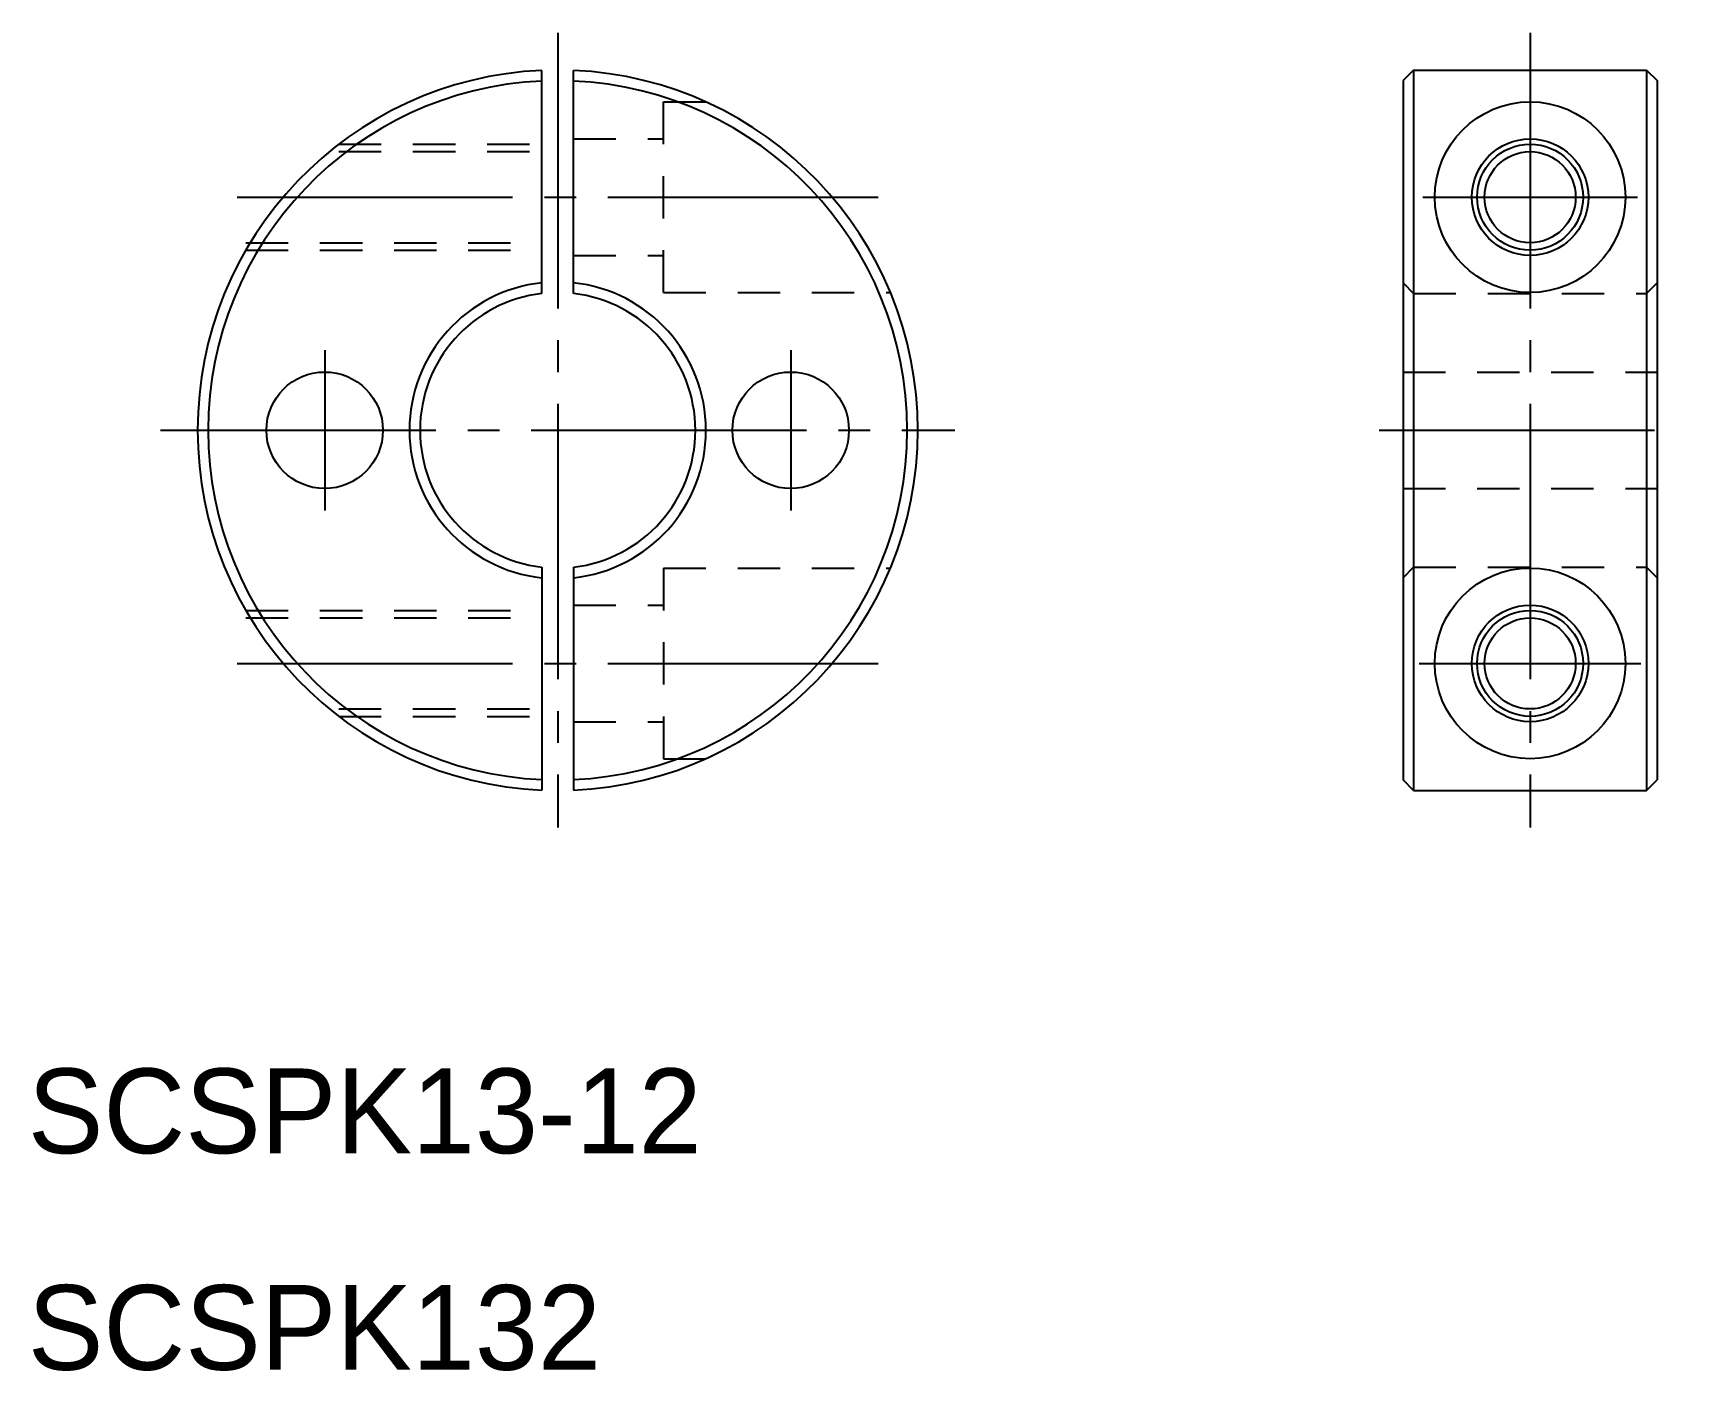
# Model space of a CAD drawing. Extents: x 58.3 to 136.1, y 135.4 to 198.6.
import ezdxf

# ---------------------------------------------------------------- set-up
doc = ezdxf.new("R2010")
doc.units = 0
doc.linetypes.add('CENTER', pattern=[17.5, 13, -1.5, 1.5, -1.5])
doc.linetypes.add('DASHED', pattern=[3.5, 2, -1.5])
doc.layers.get('0').update_dxf_attribs({"linetype": 'CONTINUOUS'})
doc.layers.add('CENTER', color=1, linetype='CENTER')

msp = doc.modelspace()

# ---------------------------------------------------------------- linework, layer by layer
at = {"color": 7, "linetype": 'CONTINUOUS'}
for p, q in [((82.286, 186.262), (82.286, 196.789)), ((83.786, 186.262), (83.786, 196.789)), ((123.442, 196.806), (122.942, 196.306)), ((122.942, 196.306), (122.942, 163.306)), ((123.442, 196.806), (134.442, 196.806)), ((123.442, 196.806), (123.442, 162.806)), ((134.442, 196.806), (134.442, 162.806)), ((134.442, 196.806), (134.942, 196.306)), ((134.942, 196.306), (134.942, 163.306)), ((82.286, 173.349), (82.286, 162.822)), ((83.786, 173.349), (83.786, 162.822)), ((123.442, 162.806), (122.942, 163.306)), ((123.442, 162.806), (134.442, 162.806)), ((134.442, 162.806), (134.942, 163.306))]:
    msp.add_line(p, q, dxfattribs=at)
at = {"color": 3, "linetype": 'DASHED'}
for p, q in [((88.036, 186.306), (88.036, 195.306)), ((88.036, 195.306), (90.018, 195.306)), ((72.704, 193.306), (82.286, 193.306)), ((72.704, 192.956), (82.286, 192.956)), ((83.786, 193.556), (88.036, 193.556)), ((68.314, 188.656), (82.286, 188.656)), ((68.314, 188.306), (82.286, 188.306)), ((83.786, 188.056), (88.036, 188.056)), ((122.942, 186.762), (123.442, 186.262)), ((134.442, 186.262), (134.942, 186.762)), ((88.036, 186.306), (98.744, 186.306)), ((123.442, 186.262), (134.442, 186.262)), ((122.942, 182.556), (134.942, 182.556)), ((122.942, 177.056), (134.942, 177.056)), ((88.036, 173.306), (88.036, 164.306)), ((88.036, 173.306), (98.744, 173.306)), ((122.942, 172.849), (123.442, 173.349)), ((123.442, 173.349), (134.442, 173.349)), ((134.442, 173.349), (134.942, 172.849)), ((68.314, 171.306), (82.286, 171.306)), ((83.786, 171.556), (88.036, 171.556)), ((68.314, 170.956), (82.286, 170.956)), ((72.704, 166.656), (82.286, 166.656)), ((72.704, 166.306), (82.286, 166.306)), ((83.786, 166.056), (88.036, 166.056)), ((88.036, 164.306), (90.018, 164.306))]:
    msp.add_line(p, q, dxfattribs=at)
for p, q in [((134.942, 188.056), (134.942, 188.056)), ((134.942, 179.806), (134.942, 179.806))]:
    msp.add_line(p, q)
for centre, radius in [((128.942, 190.806), 4.5), ((128.942, 190.806), 2.75), ((128.942, 190.806), 2.15), ((72.036, 179.806), 2.75), ((94.036, 179.806), 2.75), ((128.942, 168.806), 4.5), ((128.942, 168.806), 2.75), ((128.942, 168.806), 2.15)]:
    msp.add_circle(centre, radius)
at = {"color": 3}
for centre in [(128.942, 190.806), (128.942, 168.806)]:
    msp.add_circle(centre, 2.5, dxfattribs=at)
at = {"color": 7, "linetype": 'CONTINUOUS'}
for radius, start, end in [(17, 92.52857, 267.47144), (16.5, 92.60525, 267.39475), (17, 272.52857, 87.47142), (16.5, 272.60525, 87.39475), (7, 96.15064, 263.84936), (7, 276.15064, 83.84936), (6.5, 96.62581, 263.3742), (6.5, 276.62581, 83.37419)]:
    msp.add_arc((83.036, 179.806), radius, start, end, dxfattribs=at)
at = {"layer": 'CENTER', "color": 1, "linetype": 'CENTER'}
for p, q in [((83.036, 198.556), (83.036, 161.056)), ((128.942, 198.556), (128.942, 161.056)), ((67.906, 190.806), (98.166, 190.806)), ((123.87, 190.806), (134.014, 190.806)), ((72.036, 183.593), (72.036, 176.019)), ((94.036, 183.593), (94.036, 176.019)), ((64.286, 179.806), (101.786, 179.806)), ((121.817, 179.806), (136.067, 179.806)), ((67.906, 168.806), (98.166, 168.806)), ((123.712, 168.806), (134.173, 168.806))]:
    msp.add_line(p, q, dxfattribs=at)

# ---------------------------------------------------------------- texts
for s, p in [('SCSPK13-12', (58.021, 145.69)), ('SCSPK132', (58.021, 135.47))]:
    msp.add_text(s, height=4).set_placement(p)

doc.saveas('drawing.dxf')
